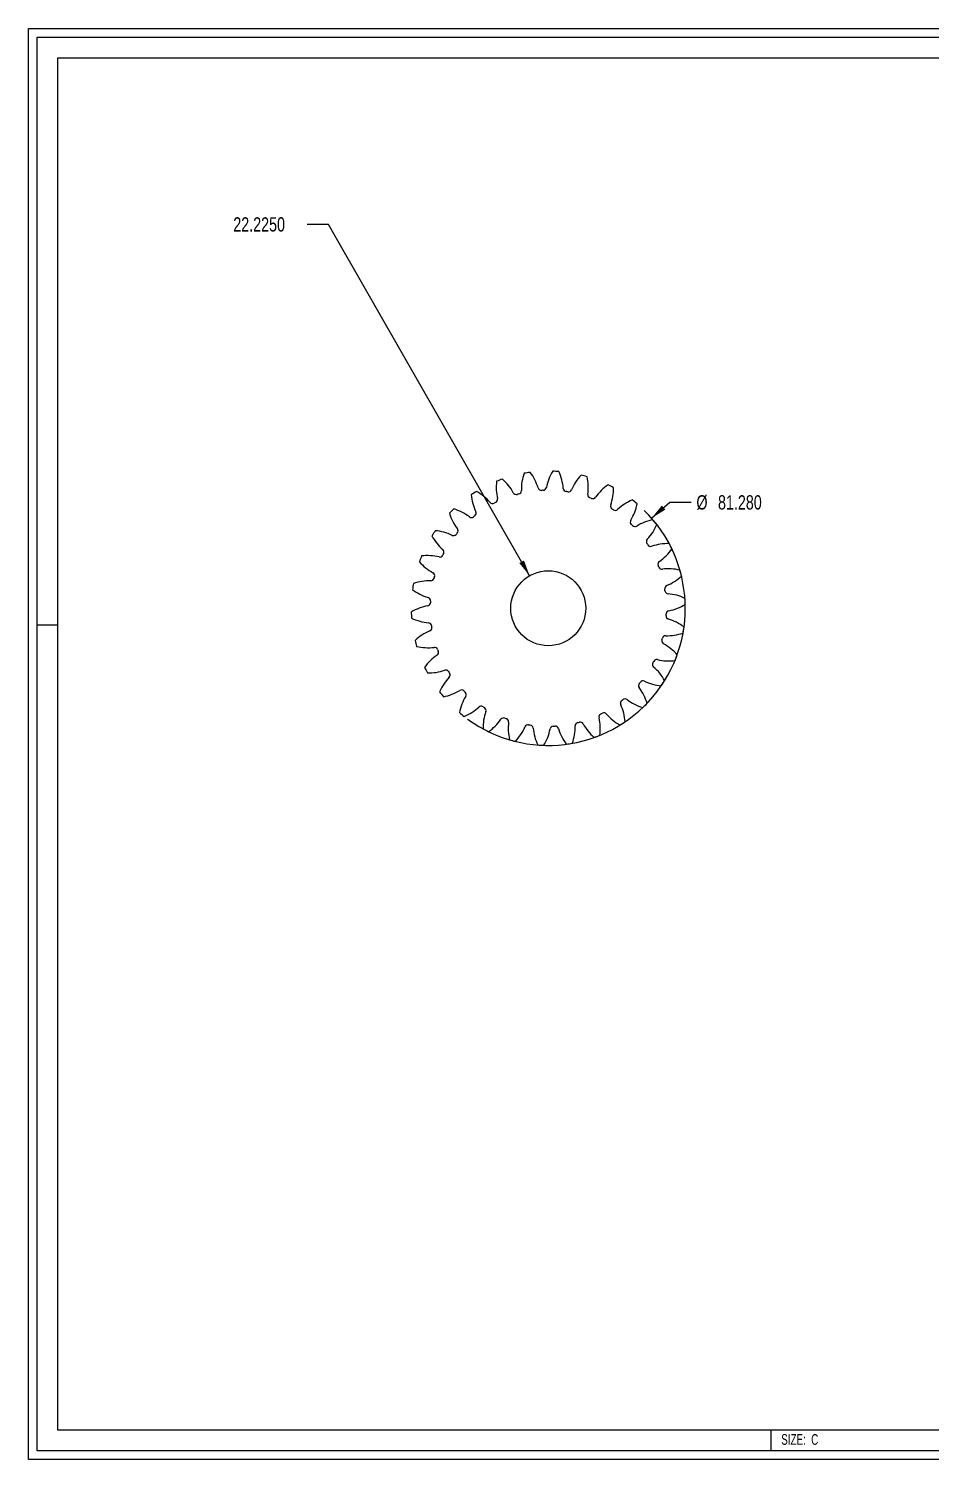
# Model space of a CAD drawing. Extents: x 6 to 553, y 4 to 428.
# Drawn here: x 5.8 to 273.2, y 3.9 to 427.9 of the extents above; entities that cross this region are included whole.
import ezdxf

# ---------------------------------------------------------------- set-up
doc = ezdxf.new("R2010")
doc.units = 0
doc.layers.get('0').update_dxf_attribs({"linetype": 'CONTINUOUS'})
doc.layers.add('TITLEBLOCK', color=250, linetype='CONTINUOUS')
doc.styles.add('SLDTEXTSTYLE0', font='TXT', dxfattribs={"width": 0.75})
doc.styles.add('SLDTEXTSTYLE2', font='TXT', dxfattribs={"width": 0.6875})
doc.dimstyles.new('SLDDIMSTYLE0', dxfattribs={"dimtxt": 4.233333, "dimasz": 4.7625, "dimexe": 0, "dimexo": 0.0625, "dimgap": 1.058333, "dimtad": 0, "dimtih": 1, "dimtoh": 1, "dimdec": 4, "dimrnd": 1e-09, "dimzin": 4, "dimtxsty": 'SLDTEXTSTYLE0', "dimsah": 1, "dimcen": 0, "dimazin": 3, "dimtfac": 1, "dimtdec": 3, "dimtofl": 0, "dimtmove": 0, "dimatfit": 3, "dimtolj": 1, "dimtzin": 12})
doc.dimstyles.new('SLDDIMSTYLE1', dxfattribs={"dimtxt": 4.233333, "dimasz": 4.7625, "dimexe": 0, "dimexo": 0.0625, "dimgap": 1.058333, "dimtad": 0, "dimtih": 1, "dimtoh": 1, "dimdec": 3, "dimrnd": 1e-09, "dimzin": 4, "dimtxsty": 'SLDTEXTSTYLE0', "dimsah": 1, "dimcen": 0, "dimazin": 3, "dimtfac": 1, "dimtdec": 3, "dimtofl": 0, "dimtmove": 0, "dimatfit": 3, "dimtolj": 1, "dimtzin": 12})

# ---------------------------------------------------------------- blocks, each defined once
blk = doc.blocks.new('_D')
at = {"color": 7, "linetype": 'CONTINUOUS'}
for p, q in [((94.73, 369.91), (88.38, 369.91)), ((154.36, 265.77), (94.73, 369.91))]:
    blk.add_line(p, q, dxfattribs=at)
blk.add_solid([(154.36, 265.77), (152.69, 270.3), (151.31, 269.51)], dxfattribs=at)
at = {"color": 7, "linetype": 'CONTINUOUS', "insert": (66.47, 372.01), "char_height": 4.233, "attachment_point": 1, "style": 'SLDTEXTSTYLE0'}
blk.add_mtext('22.2250', dxfattribs=at)
blk = doc.blocks.new('_D_1')
at = {"color": 7, "linetype": 'CONTINUOUS'}
for p, q in [((190.52, 282.84), (195.9, 287.53)), ((195.9, 287.53), (202.25, 287.53))]:
    blk.add_line(p, q, dxfattribs=at)
blk.add_arc((159.89, 256.13), 40.64, 233.9392, 45.5583, dxfattribs=at)
blk.add_solid([(190.52, 282.84), (194.63, 285.37), (193.58, 286.57)], dxfattribs=at)
at = {"color": 7, "linetype": 'CONTINUOUS', "char_height": 4.233, "attachment_point": 1, "style": 'SLDTEXTSTYLE0'}
for s, insert in [('%%c', (203.83, 289.63)), ('81.280', (210.22, 289.63))]:
    blk.add_mtext(s, dxfattribs=dict(at, insert=insert))

msp = doc.modelspace()

# ---------------------------------------------------------------- linework, layer by layer
at = {"color": 7, "linetype": 'CONTINUOUS'}
msp.add_circle((159.88664, 256.12747), 11.1125, dxfattribs=at)
for centre, radius, start, end in [((159.12124, 291.92157), 14.67341, 172.769338, 193.1276831), ((159.88664, 256.12747), 40.64, 109.5757304, 112.1492649), ((136.63492, 283.35174), 14.67341, 28.5973122, 48.9556573), ((166.57998, 291.29852), 14.67341, 160.769338, 181.1276831), ((159.88664, 256.12747), 40.64, 97.5757304, 100.1492649), ((142.80327, 287.59113), 14.67341, 16.5973122, 36.9556573), ((173.74619, 289.13833), 14.67341, 148.769338, 169.1276831), ((159.88664, 256.12747), 40.64, 85.5757304, 88.1492649), ((149.71824, 290.45541), 14.67341, 4.5973122, 24.9556573), ((180.30667, 285.5354), 14.67341, 136.769338, 157.1276831), ((159.88664, 256.12747), 40.64, 73.5757304, 76.1492649), ((157.07763, 291.81939), 14.67341, 352.5973122, 12.9556573), ((185.9747, 280.6472), 14.67341, 124.769338, 145.1276831), ((159.88664, 256.12747), 40.64, 61.5757304, 64.1492649), ((159.88664, 256.12747), 40.64, 121.5757304, 124.1492649), ((151.69595, 290.98025), 14.67341, 184.769338, 205.1276831), ((131.48278, 277.92252), 14.67341, 40.5973122, 60.9556573), ((143.85917, 288.3622), 0.99822, 296.4370888, 13.1276831), ((150.3947, 290.85298), 0.99822, 208.5973122, 285.2879065), ((159.88664, 256.12747), 35.0012, 104.4370888, 105.2879065), ((150.91138, 290.9901), 0.99822, 284.4370888, 1.1276831), ((157.82196, 292.06763), 0.99822, 196.5973122, 273.2879065), ((159.88664, 256.12747), 35.0012, 92.4370888, 93.2879065), ((158.35586, 292.09433), 0.99822, 272.4370888, 349.1276831), ((165.33946, 291.71152), 0.99822, 184.5973122, 261.2879065), ((159.88664, 256.12747), 35.0012, 80.4370888, 81.2879065), ((165.86724, 291.62663), 0.99822, 260.4370888, 337.1276831), ((172.61864, 289.80022), 0.99822, 172.5973122, 249.2879065), ((159.88664, 256.12747), 35.0012, 68.4370888, 69.2879065), ((173.11725, 289.60745), 0.99822, 248.4370888, 325.1276831), ((164.55978, 291.62346), 14.67341, 340.5973122, 0.9556573), ((159.88664, 256.12747), 40.64, 133.5757304, 136.1492649), ((144.62864, 288.51569), 14.67341, 196.769338, 217.1276831), ((127.57203, 271.54075), 14.67341, 52.5973122, 72.9556573), ((137.50743, 284.3255), 0.99822, 308.4370888, 25.1276831), ((143.38228, 288.12066), 0.99822, 220.5973122, 297.2879065), ((159.88664, 256.12747), 35.0012, 116.4370888, 117.2879065), ((179.34138, 286.41726), 0.99822, 160.5973122, 237.2879065), ((159.88664, 256.12747), 35.0012, 56.4370888, 57.2879065), ((179.78901, 286.12504), 0.99822, 236.4370888, 313.1276831), ((190.50255, 274.68738), 14.67341, 112.769338, 133.1276831), ((171.83769, 289.87619), 14.67341, 328.5973122, 348.9556573), ((159.88664, 256.12747), 40.64, 49.5757304, 52.1492649), ((137.09118, 283.99008), 0.99822, 232.5973122, 309.2879065), ((159.88664, 256.12747), 35.0012, 128.4370888, 129.2879065), ((185.21385, 281.71049), 0.99822, 148.5973122, 225.2879065), ((159.88664, 256.12747), 35.0012, 44.4370888, 45.2879065), ((185.59094, 281.33159), 0.99822, 224.4370888, 301.1276831), ((193.69234, 267.9164), 14.67341, 100.769338, 121.1276831), ((178.59329, 286.65394), 14.67341, 316.5973122, 336.9556573), ((159.88664, 256.12747), 40.64, 37.5757304, 40.1492649), ((159.88664, 256.12747), 40.64, 145.5757304, 148.1492649), ((138.22817, 284.63562), 14.67341, 208.769338, 229.1276831), ((125.07358, 264.48535), 14.67341, 64.5973122, 84.9556573), ((131.79635, 278.64177), 0.99822, 244.5973122, 321.2879065), ((159.88664, 256.12747), 35.0012, 140.4370888, 141.2879065), ((132.13377, 279.0564), 0.99822, 320.4370888, 37.1276831), ((189.9794, 275.88562), 0.99822, 136.5973122, 213.2879065), ((159.88664, 256.12747), 40.64, 157.5757304, 160.1492649), ((124.09662, 257.06466), 14.67341, 76.5973122, 96.9556573), ((127.72921, 272.30948), 0.99822, 256.5973122, 333.2879065), ((159.88664, 256.12747), 35.0012, 152.4370888, 153.2879065), ((127.97304, 272.7852), 0.99822, 332.4370888, 49.1276831), ((159.88664, 256.12747), 35.0012, 32.4370888, 33.2879065), ((190.26947, 275.43659), 0.99822, 212.4370888, 289.1276831), ((195.40466, 260.63018), 14.67341, 88.769338, 109.1276831), ((184.53131, 282.09753), 14.67341, 304.5973122, 324.9556573), ((159.88664, 256.12747), 40.64, 25.5757304, 28.1492649), ((132.77429, 279.5096), 14.67341, 220.769338, 241.1276831), ((193.42975, 269.19722), 0.99822, 124.5973122, 201.2879065), ((159.88664, 256.12747), 35.0012, 20.4370888, 21.2879065), ((193.62012, 268.6977), 0.99822, 200.4370888, 277.1276831), ((195.56467, 253.14717), 14.67341, 76.769338, 97.1276831), ((159.88664, 256.12747), 40.64, 13.5757304, 16.1492649), ((159.88664, 256.12747), 40.64, 169.5757304, 172.1492649), ((124.68387, 249.60302), 14.67341, 88.5973122, 108.9556573), ((125.0675, 265.26996), 0.99822, 268.5973122, 345.2879065), ((125.20709, 265.78598), 0.99822, 344.4370888, 61.1276831), ((159.88664, 256.12747), 35.0012, 164.4370888, 165.2879065), ((189.39225, 276.40611), 14.67341, 292.5973122, 312.9556573), ((128.50534, 273.36166), 14.67341, 232.769338, 253.1276831), ((123.95681, 258.36463), 0.99822, 356.4370888, 73.1276831), ((195.4141, 261.93761), 0.99822, 112.5973122, 189.2879065), ((159.88664, 256.12747), 35.0012, 8.4370888, 9.2879065), ((195.49646, 261.40942), 0.99822, 188.4370888, 265.1276831), ((194.16538, 245.79442), 14.67341, 64.769338, 85.1276831), ((159.88664, 256.12747), 40.64, 1.5757304, 4.1492649), ((126.80964, 242.42653), 14.67341, 100.5973122, 120.9556573), ((159.88664, 256.12747), 40.64, 181.5757304, 184.1492649), ((123.92755, 257.83086), 0.99822, 280.5973122, 357.2879065), ((159.88664, 256.12747), 35.0012, 176.4370888, 177.2879065), ((159.88664, 256.12747), 35.0012, 356.4370888, 357.2879065), ((195.84574, 254.42407), 0.99822, 100.5973122, 177.2879065), ((192.96365, 269.82841), 14.67341, 280.5973122, 300.9556573), ((125.6079, 266.46051), 14.67341, 244.769338, 265.1276831), ((124.27683, 250.84551), 0.99822, 8.4370888, 85.1276831), ((124.35918, 250.31732), 0.99822, 292.5973122, 9.2879065), ((159.88664, 256.12747), 35.0012, 188.4370888, 189.2879065), ((195.81648, 253.8903), 0.99822, 176.4370888, 253.1276831), ((191.26795, 238.89327), 14.67341, 52.769338, 73.1276831), ((159.88664, 256.12747), 40.64, 349.5757304, 352.1492649), ((130.38104, 235.84883), 14.67341, 112.5973122, 132.9556573), ((159.88664, 256.12747), 40.64, 193.5757304, 196.1492649), ((194.5662, 246.46896), 0.99822, 164.4370888, 241.1276831), ((159.88664, 256.12747), 35.0012, 344.4370888, 345.2879065), ((194.70579, 246.98498), 0.99822, 88.5973122, 165.2879065), ((195.08942, 262.65192), 14.67341, 268.5973122, 288.9556573), ((124.20862, 259.10776), 14.67341, 256.769338, 277.1276831), ((135.24197, 230.15741), 14.67341, 124.5973122, 144.9556573), ((126.15317, 243.55724), 0.99822, 20.4370888, 97.1276831), ((126.34354, 243.05771), 0.99822, 304.5973122, 21.2879065), ((159.88664, 256.12747), 35.0012, 200.4370888, 201.2879065), ((186.999, 232.74534), 14.67341, 40.769338, 61.1276831), ((159.88664, 256.12747), 40.64, 337.5757304, 340.1492649), ((159.88664, 256.12747), 40.64, 205.5757304, 208.1492649), ((124.36863, 251.62476), 14.67341, 268.769338, 289.1276831), ((129.50382, 236.81834), 0.99822, 32.4370888, 109.1276831), ((191.80025, 239.46973), 0.99822, 152.4370888, 229.1276831), ((159.88664, 256.12747), 35.0012, 332.4370888, 333.2879065), ((181.54512, 227.61932), 14.67341, 28.769338, 49.1276831), ((192.04408, 239.94546), 0.99822, 76.5973122, 153.2879065), ((195.67666, 255.19027), 14.67341, 256.5973122, 276.9556573), ((141.18, 225.601), 14.67341, 136.5973122, 156.9556573), ((159.88664, 256.12747), 35.0012, 212.4370888, 213.2879065), ((129.79389, 236.36932), 0.99822, 316.5973122, 33.2879065), ((187.63952, 233.19853), 0.99822, 140.4370888, 217.1276831), ((159.88664, 256.12747), 35.0012, 320.4370888, 321.2879065), ((187.97693, 233.61317), 0.99822, 64.5973122, 141.2879065), ((194.69971, 247.76959), 14.67341, 244.5973122, 264.9556573), ((159.88664, 256.12747), 40.64, 325.5757304, 328.1492649), ((159.88664, 256.12747), 40.64, 217.5757304, 220.1492649), ((126.08095, 244.33854), 14.67341, 280.769338, 301.1276831), ((147.93559, 222.37875), 14.67341, 148.5973122, 168.9556573), ((134.18235, 230.92335), 0.99822, 44.4370888, 121.1276831), ((159.88664, 256.12747), 35.0012, 224.4370888, 225.2879065), ((134.55944, 230.54444), 0.99822, 328.5973122, 45.2879065), ((159.88664, 256.12747), 35.0012, 308.4370888, 309.2879065), ((182.68211, 228.26486), 0.99822, 52.5973122, 129.2879065), ((192.20126, 240.71419), 14.67341, 232.5973122, 252.9556573), ((175.14465, 223.73924), 14.67341, 16.769338, 37.1276831), ((159.88664, 256.12747), 40.64, 229.5757304, 232.1492649), ((129.27074, 237.56756), 14.67341, 292.769338, 313.1276831), ((139.98428, 226.1299), 0.99822, 56.4370888, 133.1276831), ((159.88664, 256.12747), 35.0012, 236.4370888, 237.2879065), ((155.21351, 220.63147), 14.67341, 160.5973122, 180.9556573), ((140.43191, 225.83767), 0.99822, 340.5973122, 57.2879065), ((175.91412, 223.89273), 0.99822, 116.4370888, 193.1276831), ((159.88664, 256.12747), 35.0012, 296.4370888, 297.2879065), ((176.39101, 224.13428), 0.99822, 40.5973122, 117.2879065), ((188.29051, 234.33242), 14.67341, 220.5973122, 240.9556573), ((182.26586, 227.92944), 0.99822, 128.4370888, 205.1276831), ((168.07733, 221.27468), 14.67341, 4.769338, 25.1276831), ((159.88664, 256.12747), 40.64, 313.5757304, 316.1492649), ((133.79859, 231.60773), 14.67341, 304.769338, 325.1276831), ((146.65604, 222.64748), 0.99822, 68.4370888, 145.1276831), ((159.88664, 256.12747), 35.0012, 248.4370888, 249.2879065), ((147.15465, 222.45471), 0.99822, 352.5973122, 69.2879065), ((162.69566, 220.43555), 14.67341, 172.5973122, 192.9556573), ((139.46662, 226.71954), 14.67341, 316.769338, 337.1276831), ((153.90604, 220.6283), 0.99822, 80.4370888, 157.1276831), ((159.88664, 256.12747), 35.0012, 260.4370888, 261.2879065), ((154.43383, 220.54341), 0.99822, 4.5973122, 81.2879065), ((170.05504, 221.79953), 14.67341, 184.5973122, 204.9556573), ((161.41743, 220.16061), 0.99822, 92.4370888, 169.1276831), ((159.88664, 256.12747), 35.0012, 272.4370888, 273.2879065), ((161.95133, 220.18731), 0.99822, 16.5973122, 93.2879065), ((153.19331, 220.95641), 14.67341, 340.769338, 1.1276831), ((168.86191, 221.26484), 0.99822, 104.4370888, 181.1276831), ((159.88664, 256.12747), 35.0012, 284.4370888, 285.2879065), ((169.37859, 221.40196), 0.99822, 28.5973122, 105.2879065), ((183.13837, 228.90319), 14.67341, 208.5973122, 228.9556573), ((160.65205, 220.33336), 14.67341, 352.769338, 13.1276831), ((159.88664, 256.12747), 40.64, 301.5757304, 304.1492649), ((159.88664, 256.12747), 40.64, 241.5757304, 244.1492649), ((159.88664, 256.12747), 40.64, 253.5757304, 256.1492649), ((146.0271, 223.11661), 14.67341, 328.769338, 349.1276831), ((176.97002, 224.6638), 14.67341, 196.5973122, 216.9556573), ((159.88664, 256.12747), 40.64, 289.5757304, 292.1492649), ((159.88664, 256.12747), 40.64, 265.5757304, 268.1492649), ((159.88664, 256.12747), 40.64, 277.5757304, 280.1492649)]:
    msp.add_arc(centre, radius, start, end, dxfattribs=at)
at = {"layer": 'TITLEBLOCK'}
for p, q in [((5.77262, 427.91661), (553.02738, 427.91661)), ((5.77262, 3.88339), (5.77262, 427.91661)), ((8.31262, 6.42339), (8.31262, 425.37661)), ((8.31262, 425.37661), (550.48738, 425.37661)), ((14.47369, 12.58446), (14.47369, 419.21554)), ((14.47369, 419.21554), (544.32631, 419.21554)), ((8.31262, 251.17101), (14.47369, 251.17101)), ((544.32631, 12.58446), (14.47369, 12.58446)), ((226.04284, 6.42339), (226.04284, 12.58446)), ((550.48738, 6.42339), (8.31262, 6.42339)), ((553.02738, 3.88339), (5.77262, 3.88339))]:
    msp.add_line(p, q, dxfattribs=at)

# ---------------------------------------------------------------- texts
at = {"layer": 'TITLEBLOCK', "insert": (228.98515, 11.36418), "char_height": 3.162298, "attachment_point": 1, "style": 'SLDTEXTSTYLE2'}
msp.add_mtext('SIZE:  C', dxfattribs=at)

# ---------------------------------------------------------------- dimensions: what is measured, and where the dimension line sits
at = {"color": 7, "linetype": 'CONTINUOUS'}
dim = msp.add_diameter_dim_2p(p1=(165.40871, 246.48411), p2=(154.36458, 265.77083), dimstyle='SLDDIMSTYLE0', override={"dimpost": '<>'}, dxfattribs=at)
dim.commit()
dim.dimension.update_dxf_attribs({"geometry": '_D', "text_midpoint": (76.62942, 369.91349), "dimtype": 163})
dim = msp.add_diameter_dim_2p(p1=(129.25771, 229.41646), p2=(190.51558, 282.83848), dimstyle='SLDDIMSTYLE1', dxfattribs=at)
dim.commit()
dim.dimension.update_dxf_attribs({"geometry": '_D_1', "text_midpoint": (215.62399, 287.53075), "dimtype": 163})

doc.saveas('drawing.dxf')
